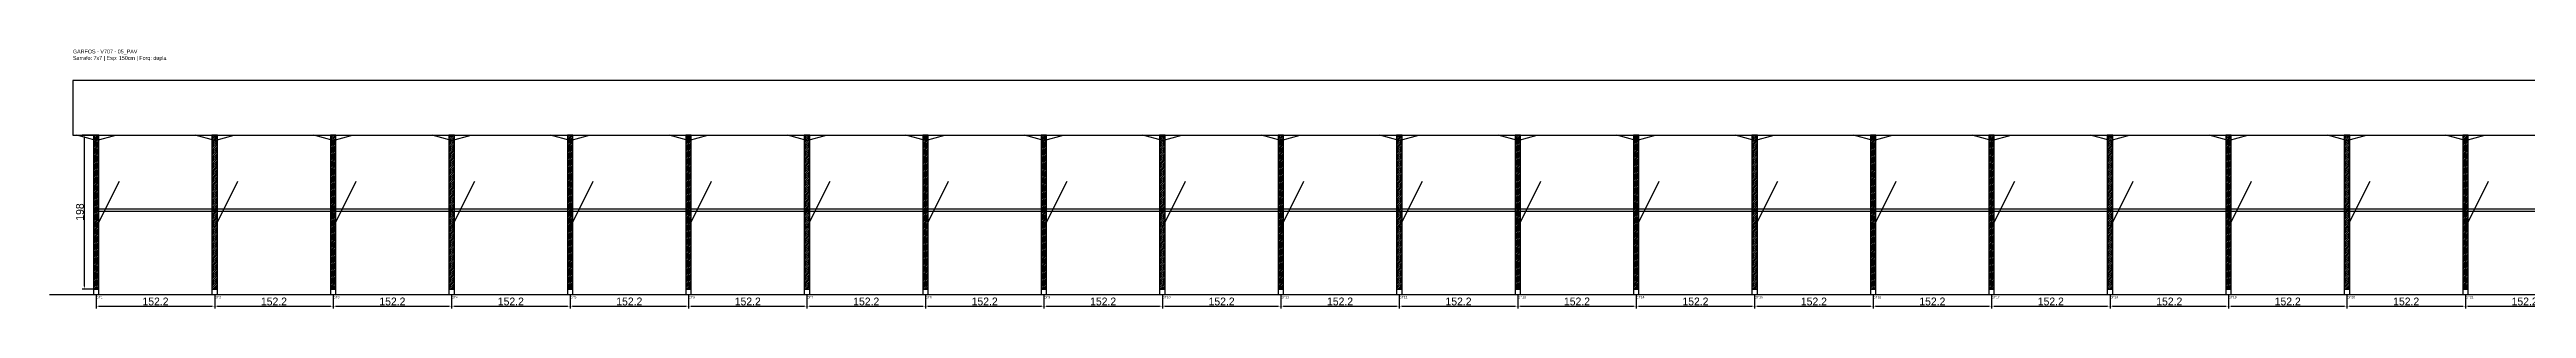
# Model space of a CAD drawing. Header units: metres. Extents: x -30 to 6481, y -25 to 308.
# Drawn here: x -30 to 3152, y -25 to 308 of the extents above; entities that cross this region are included whole.
import ezdxf

# ---------------------------------------------------------------- set-up
doc = ezdxf.new("R2010")
doc.units = ezdxf.units.M
for name, color, linetype in [('BARRA_ANCORAGEM', 1, 'Continuous'), ('COTA', 241, 'Continuous'), ('GARFOS OK', 3, 'Continuous'), ('NOME DA VIGA', 6, 'Continuous'), ('SARR_7x7', 40, 'Continuous'), ('TIRAS REESCORAMENTO', 252, 'Continuous'), ('VIGAS', 3, 'Continuous')]:
    doc.layers.add(name, color=color, linetype=linetype)
doc.dimstyles.new('EZ DXF', dxfattribs={"dimtxt": 10, "dimasz": 3.5, "dimexe": 3, "dimexo": 1.5, "dimgap": 1, "dimtad": 1, "dimdec": 1, "dimdsep": 46, "dimcen": 2.5, "dimazin": 3, "dimtfac": 1, "dimtmove": 0, "dimatfit": 3})

msp = doc.modelspace()

# ---------------------------------------------------------------- hatches: boundary and pattern name
at = {"layer": 'COTA'}
h = msp.add_hatch(dxfattribs=at)
h.set_pattern_fill('ANSI31', scale=0.5)
h.paths.add_polyline_path([(26.5, 0), (33.5, 0), (33.5, 198), (26.5, 198)])
h = msp.add_hatch(dxfattribs=at)
h.set_pattern_fill('ANSI31', scale=0.5)
h.paths.add_polyline_path([(178.66, 0), (185.66, 0), (185.66, 198), (178.66, 198)])
h = msp.add_hatch(dxfattribs=at)
h.set_pattern_fill('ANSI31', scale=0.5)
h.paths.add_polyline_path([(330.82, 0), (337.82, 0), (337.82, 198), (330.82, 198)])
h = msp.add_hatch(dxfattribs=at)
h.set_pattern_fill('ANSI31', scale=0.5)
h.paths.add_polyline_path([(482.98, 0), (489.98, 0), (489.98, 198), (482.98, 198)])
h = msp.add_hatch(dxfattribs=at)
h.set_pattern_fill('ANSI31', scale=0.5)
h.paths.add_polyline_path([(635.14, 0), (642.14, 0), (642.14, 198), (635.14, 198)])
h = msp.add_hatch(dxfattribs=at)
h.set_pattern_fill('ANSI31', scale=0.5)
h.paths.add_polyline_path([(787.3, 0), (794.3, 0), (794.3, 198), (787.3, 198)])
h = msp.add_hatch(dxfattribs=at)
h.set_pattern_fill('ANSI31', scale=0.5)
h.paths.add_polyline_path([(939.46, 0), (946.46, 0), (946.46, 198), (939.46, 198)])
h = msp.add_hatch(dxfattribs=at)
h.set_pattern_fill('ANSI31', scale=0.5)
h.paths.add_polyline_path([(1091.62, 0), (1098.62, 0), (1098.62, 198), (1091.62, 198)])
h = msp.add_hatch(dxfattribs=at)
h.set_pattern_fill('ANSI31', scale=0.5)
h.paths.add_polyline_path([(1243.78, 0), (1250.78, 0), (1250.78, 198), (1243.78, 198)])
h = msp.add_hatch(dxfattribs=at)
h.set_pattern_fill('ANSI31', scale=0.5)
h.paths.add_polyline_path([(1395.94, 0), (1402.94, 0), (1402.94, 198), (1395.94, 198)])
h = msp.add_hatch(dxfattribs=at)
h.set_pattern_fill('ANSI31', scale=0.5)
h.paths.add_polyline_path([(1548.1, 0), (1555.1, 0), (1555.1, 198), (1548.1, 198)])
h = msp.add_hatch(dxfattribs=at)
h.set_pattern_fill('ANSI31', scale=0.5)
h.paths.add_polyline_path([(1700.26, 0), (1707.26, 0), (1707.26, 198), (1700.26, 198)])
h = msp.add_hatch(dxfattribs=at)
h.set_pattern_fill('ANSI31', scale=0.5)
h.paths.add_polyline_path([(1852.42, 0), (1859.42, 0), (1859.42, 198), (1852.42, 198)])
h = msp.add_hatch(dxfattribs=at)
h.set_pattern_fill('ANSI31', scale=0.5)
h.paths.add_polyline_path([(2004.59, 0), (2011.59, 0), (2011.59, 198), (2004.59, 198)])
h = msp.add_hatch(dxfattribs=at)
h.set_pattern_fill('ANSI31', scale=0.5)
h.paths.add_polyline_path([(2156.75, 0), (2163.75, 0), (2163.75, 198), (2156.75, 198)])
h = msp.add_hatch(dxfattribs=at)
h.set_pattern_fill('ANSI31', scale=0.5)
h.paths.add_polyline_path([(2308.91, 0), (2315.91, 0), (2315.91, 198), (2308.91, 198)])
h = msp.add_hatch(dxfattribs=at)
h.set_pattern_fill('ANSI31', scale=0.5)
h.paths.add_polyline_path([(2461.07, 0), (2468.07, 0), (2468.07, 198), (2461.07, 198)])
h = msp.add_hatch(dxfattribs=at)
h.set_pattern_fill('ANSI31', scale=0.5)
h.paths.add_polyline_path([(2613.23, 0), (2620.23, 0), (2620.23, 198), (2613.23, 198)])
h = msp.add_hatch(dxfattribs=at)
h.set_pattern_fill('ANSI31', scale=0.5)
h.paths.add_polyline_path([(2765.39, 0), (2772.39, 0), (2772.39, 198), (2765.39, 198)])
h = msp.add_hatch(dxfattribs=at)
h.set_pattern_fill('ANSI31', scale=0.5)
h.paths.add_polyline_path([(2917.55, 0), (2924.55, 0), (2924.55, 198), (2917.55, 198)])
h = msp.add_hatch(dxfattribs=at)
h.set_pattern_fill('ANSI31', scale=0.5)
h.paths.add_polyline_path([(3069.71, 0), (3076.71, 0), (3076.71, 198), (3069.71, 198)])

# ---------------------------------------------------------------- linework, layer by layer
at = {"layer": 'BARRA_ANCORAGEM'}
for p, q in [((30, 79.2), (59.7, 138.6)), ((182.16, 79.2), (211.86, 138.6)), ((334.32, 79.2), (364.02, 138.6)), ((486.48, 79.2), (516.18, 138.6)), ((638.64, 79.2), (668.34, 138.6)), ((790.8, 79.2), (820.5, 138.6)), ((942.96, 79.2), (972.66, 138.6)), ((1095.12, 79.2), (1124.82, 138.6)), ((1247.28, 79.2), (1276.98, 138.6)), ((1399.44, 79.2), (1429.14, 138.6)), ((1551.6, 79.2), (1581.3, 138.6)), ((1703.76, 79.2), (1733.46, 138.6)), ((1855.92, 79.2), (1885.62, 138.6)), ((2008.09, 79.2), (2037.79, 138.6)), ((2160.25, 79.2), (2189.95, 138.6)), ((2312.41, 79.2), (2342.11, 138.6)), ((2464.57, 79.2), (2494.27, 138.6)), ((2616.73, 79.2), (2646.43, 138.6)), ((2768.89, 79.2), (2798.59, 138.6)), ((2921.05, 79.2), (2950.75, 138.6)), ((3073.21, 79.2), (3102.91, 138.6))]:
    msp.add_line(p, q, dxfattribs=at)
at = {"layer": 'GARFOS OK'}
for p, q in [((30, 191), (5, 198)), ((5, 198), (55, 198)), ((30, 191), (55, 198)), ((182.16, 191), (157.16, 198)), ((157.16, 198), (207.16, 198)), ((182.16, 191), (207.16, 198)), ((334.32, 191), (309.32, 198)), ((309.32, 198), (359.32, 198)), ((334.32, 191), (359.32, 198)), ((486.48, 191), (461.48, 198)), ((461.48, 198), (511.48, 198)), ((486.48, 191), (511.48, 198)), ((638.64, 191), (613.64, 198)), ((613.64, 198), (663.64, 198)), ((638.64, 191), (663.64, 198)), ((790.8, 191), (765.8, 198)), ((765.8, 198), (815.8, 198)), ((790.8, 191), (815.8, 198)), ((942.96, 191), (917.96, 198)), ((917.96, 198), (967.96, 198)), ((942.96, 191), (967.96, 198)), ((1095.12, 191), (1070.12, 198)), ((1070.12, 198), (1120.12, 198)), ((1095.12, 191), (1120.12, 198)), ((1247.28, 191), (1222.28, 198)), ((1222.28, 198), (1272.28, 198)), ((1247.28, 191), (1272.28, 198)), ((1399.44, 191), (1374.44, 198)), ((1374.44, 198), (1424.44, 198)), ((1399.44, 191), (1424.44, 198)), ((1551.6, 191), (1526.6, 198)), ((1526.6, 198), (1576.6, 198)), ((1551.6, 191), (1576.6, 198)), ((1703.76, 191), (1678.76, 198)), ((1678.76, 198), (1728.76, 198)), ((1703.76, 191), (1728.76, 198)), ((1855.92, 191), (1830.92, 198)), ((1830.92, 198), (1880.92, 198)), ((1855.92, 191), (1880.92, 198)), ((2008.09, 191), (1983.09, 198)), ((1983.09, 198), (2033.09, 198)), ((2008.09, 191), (2033.09, 198)), ((2160.25, 191), (2135.25, 198)), ((2135.25, 198), (2185.25, 198)), ((2160.25, 191), (2185.25, 198)), ((2312.41, 191), (2287.41, 198)), ((2287.41, 198), (2337.41, 198)), ((2312.41, 191), (2337.41, 198)), ((2464.57, 191), (2439.57, 198)), ((2439.57, 198), (2489.57, 198)), ((2464.57, 191), (2489.57, 198)), ((2616.73, 191), (2591.73, 198)), ((2591.73, 198), (2641.73, 198)), ((2616.73, 191), (2641.73, 198)), ((2768.89, 191), (2743.89, 198)), ((2743.89, 198), (2793.89, 198)), ((2768.89, 191), (2793.89, 198)), ((2921.05, 191), (2896.05, 198)), ((2896.05, 198), (2946.05, 198)), ((2921.05, 191), (2946.05, 198)), ((3073.21, 191), (3048.21, 198)), ((3048.21, 198), (3098.21, 198)), ((3073.21, 191), (3098.21, 198))]:
    msp.add_line(p, q, dxfattribs=at)
at = {"layer": 'GARFOS OK', "linetype": 'CONTINUOUS'}
msp.add_line((-30, -7), (6480.74, -7), dxfattribs=at)
at = {"layer": 'GARFOS OK'}
for points in [[(26.5, 0), (33.5, 0), (33.5, 198), (26.5, 198), (26.5, 0)], [(178.66, 0), (185.66, 0), (185.66, 198), (178.66, 198), (178.66, 0)], [(330.82, 0), (337.82, 0), (337.82, 198), (330.82, 198), (330.82, 0)], [(482.98, 0), (489.98, 0), (489.98, 198), (482.98, 198), (482.98, 0)], [(635.14, 0), (642.14, 0), (642.14, 198), (635.14, 198), (635.14, 0)], [(787.3, 0), (794.3, 0), (794.3, 198), (787.3, 198), (787.3, 0)], [(939.46, 0), (946.46, 0), (946.46, 198), (939.46, 198), (939.46, 0)], [(1091.62, 0), (1098.62, 0), (1098.62, 198), (1091.62, 198), (1091.62, 0)], [(1243.78, 0), (1250.78, 0), (1250.78, 198), (1243.78, 198), (1243.78, 0)], [(1395.94, 0), (1402.94, 0), (1402.94, 198), (1395.94, 198), (1395.94, 0)], [(1548.1, 0), (1555.1, 0), (1555.1, 198), (1548.1, 198), (1548.1, 0)], [(1700.26, 0), (1707.26, 0), (1707.26, 198), (1700.26, 198), (1700.26, 0)], [(1852.42, 0), (1859.42, 0), (1859.42, 198), (1852.42, 198), (1852.42, 0)], [(2004.59, 0), (2011.59, 0), (2011.59, 198), (2004.59, 198), (2004.59, 0)], [(2156.75, 0), (2163.75, 0), (2163.75, 198), (2156.75, 198), (2156.75, 0)], [(2308.91, 0), (2315.91, 0), (2315.91, 198), (2308.91, 198), (2308.91, 0)], [(2461.07, 0), (2468.07, 0), (2468.07, 198), (2461.07, 198), (2461.07, 0)], [(2613.23, 0), (2620.23, 0), (2620.23, 198), (2613.23, 198), (2613.23, 0)], [(2765.39, 0), (2772.39, 0), (2772.39, 198), (2765.39, 198), (2765.39, 0)], [(2917.55, 0), (2924.55, 0), (2924.55, 198), (2917.55, 198), (2917.55, 0)], [(3069.71, 0), (3076.71, 0), (3076.71, 198), (3069.71, 198), (3069.71, 0)]]:
    msp.add_lwpolyline(points, dxfattribs=at)
at = {"layer": 'SARR_7x7'}
for points in [[(26.5, -7), (33.5, -7), (33.5, 0), (26.5, 0), (26.5, -7)], [(178.66, -7), (185.66, -7), (185.66, 0), (178.66, 0), (178.66, -7)], [(330.82, -7), (337.82, -7), (337.82, 0), (330.82, 0), (330.82, -7)], [(482.98, -7), (489.98, -7), (489.98, 0), (482.98, 0), (482.98, -7)], [(635.14, -7), (642.14, -7), (642.14, 0), (635.14, 0), (635.14, -7)], [(787.3, -7), (794.3, -7), (794.3, 0), (787.3, 0), (787.3, -7)], [(939.46, -7), (946.46, -7), (946.46, 0), (939.46, 0), (939.46, -7)], [(1091.62, -7), (1098.62, -7), (1098.62, 0), (1091.62, 0), (1091.62, -7)], [(1243.78, -7), (1250.78, -7), (1250.78, 0), (1243.78, 0), (1243.78, -7)], [(1395.94, -7), (1402.94, -7), (1402.94, 0), (1395.94, 0), (1395.94, -7)], [(1548.1, -7), (1555.1, -7), (1555.1, 0), (1548.1, 0), (1548.1, -7)], [(1700.26, -7), (1707.26, -7), (1707.26, 0), (1700.26, 0), (1700.26, -7)], [(1852.42, -7), (1859.42, -7), (1859.42, 0), (1852.42, 0), (1852.42, -7)], [(2004.59, -7), (2011.59, -7), (2011.59, 0), (2004.59, 0), (2004.59, -7)], [(2156.75, -7), (2163.75, -7), (2163.75, 0), (2156.75, 0), (2156.75, -7)], [(2308.91, -7), (2315.91, -7), (2315.91, 0), (2308.91, 0), (2308.91, -7)], [(2461.07, -7), (2468.07, -7), (2468.07, 0), (2461.07, 0), (2461.07, -7)], [(2613.23, -7), (2620.23, -7), (2620.23, 0), (2613.23, 0), (2613.23, -7)], [(2765.39, -7), (2772.39, -7), (2772.39, 0), (2765.39, 0), (2765.39, -7)], [(2917.55, -7), (2924.55, -7), (2924.55, 0), (2917.55, 0), (2917.55, -7)], [(3069.71, -7), (3076.71, -7), (3076.71, 0), (3069.71, 0), (3069.71, -7)]]:
    msp.add_lwpolyline(points, dxfattribs=at)
at = {"layer": 'TIRAS REESCORAMENTO'}
for points in [[(30, 100), (182.16, 100), (182.16, 102.5), (30, 102.5), (30, 100)], [(182.16, 100), (334.32, 100), (334.32, 102.5), (182.16, 102.5), (182.16, 100)], [(334.32, 100), (486.48, 100), (486.48, 102.5), (334.32, 102.5), (334.32, 100)], [(486.48, 100), (638.64, 100), (638.64, 102.5), (486.48, 102.5), (486.48, 100)], [(638.64, 100), (790.8, 100), (790.8, 102.5), (638.64, 102.5), (638.64, 100)], [(790.8, 100), (942.96, 100), (942.96, 102.5), (790.8, 102.5), (790.8, 100)], [(942.96, 100), (1095.12, 100), (1095.12, 102.5), (942.96, 102.5), (942.96, 100)], [(1095.12, 100), (1247.28, 100), (1247.28, 102.5), (1095.12, 102.5), (1095.12, 100)], [(1247.28, 100), (1399.44, 100), (1399.44, 102.5), (1247.28, 102.5), (1247.28, 100)], [(1399.44, 100), (1551.6, 100), (1551.6, 102.5), (1399.44, 102.5), (1399.44, 100)], [(1551.6, 100), (1703.76, 100), (1703.76, 102.5), (1551.6, 102.5), (1551.6, 100)], [(1703.76, 100), (1855.92, 100), (1855.92, 102.5), (1703.76, 102.5), (1703.76, 100)], [(1855.92, 100), (2008.09, 100), (2008.09, 102.5), (1855.92, 102.5), (1855.92, 100)], [(2008.09, 100), (2160.25, 100), (2160.25, 102.5), (2008.09, 102.5), (2008.09, 100)], [(2160.25, 100), (2312.41, 100), (2312.41, 102.5), (2160.25, 102.5), (2160.25, 100)], [(2312.41, 100), (2464.57, 100), (2464.57, 102.5), (2312.41, 102.5), (2312.41, 100)], [(2464.57, 100), (2616.73, 100), (2616.73, 102.5), (2464.57, 102.5), (2464.57, 100)], [(2616.73, 100), (2768.89, 100), (2768.89, 102.5), (2616.73, 102.5), (2616.73, 100)], [(2768.89, 100), (2921.05, 100), (2921.05, 102.5), (2768.89, 102.5), (2768.89, 100)], [(2921.05, 100), (3073.21, 100), (3073.21, 102.5), (2921.05, 102.5), (2921.05, 100)], [(3073.21, 100), (3225.37, 100), (3225.37, 102.5), (3073.21, 102.5), (3073.21, 100)]]:
    msp.add_lwpolyline(points, dxfattribs=at)
at = {"layer": 'VIGAS'}
msp.add_lwpolyline([(0, 198), (6450.74, 198), (6450.74, 268), (0, 268), (0, 198)], dxfattribs=at)

# ---------------------------------------------------------------- texts
at = {"layer": 'NOME DA VIGA'}
for s, p in [('GF1', (30, -12)), ('GF2', (182.16, -12)), ('GF3', (334.32, -12)), ('GF4', (486.48, -12)), ('GF5', (638.64, -12)), ('GF6', (790.8, -12)), ('GF7', (942.96, -12)), ('GF8', (1095.12, -12)), ('GF9', (1247.28, -12)), ('GF10', (1399.44, -12)), ('GF11', (1551.6, -12)), ('GF12', (1703.76, -12)), ('GF13', (1855.92, -12)), ('GF14', (2008.09, -12)), ('GF15', (2160.25, -12)), ('GF16', (2312.41, -12)), ('GF17', (2464.57, -12)), ('GF18', (2616.73, -12)), ('GF19', (2768.89, -12)), ('GF20', (2921.05, -12)), ('GF21', (3073.21, -12))]:
    msp.add_text(s, height=3, dxfattribs=at).set_placement(p)
at = {"layer": 'NOME DA VIGA', "insert": (0, 293), "char_height": 5, "attachment_point": 7}
msp.add_mtext('GARFOS - V707 - 05_PAV\\PSarrafo: 7x7 | Esp: 150cm | Forq: dupla', dxfattribs=at)

# ---------------------------------------------------------------- dimensions: what is measured, and where the dimension line sits
at = {"layer": 'COTA'}
msp.add_linear_dim(base=(15, 0), p1=(30, 0), p2=(30, 198), angle=90, dimstyle='EZ DXF', dxfattribs=at).render()
for base, p1, p2 in [((30, -22), (30, -7), (182.16, -7)), ((182.16, -22), (182.16, -7), (334.32, -7)), ((334.32, -22), (334.32, -7), (486.48, -7)), ((486.48, -22), (486.48, -7), (638.64, -7)), ((638.64, -22), (638.64, -7), (790.8, -7)), ((790.8, -22), (790.8, -7), (942.96, -7)), ((942.96, -22), (942.96, -7), (1095.12, -7)), ((1095.12, -22), (1095.12, -7), (1247.28, -7)), ((1247.28, -22), (1247.28, -7), (1399.44, -7)), ((1399.44, -22), (1399.44, -7), (1551.6, -7)), ((1551.6, -22), (1551.6, -7), (1703.76, -7)), ((1703.76, -22), (1703.76, -7), (1855.92, -7)), ((1855.92, -22), (1855.92, -7), (2008.09, -7)), ((2008.09, -22), (2008.09, -7), (2160.25, -7)), ((2160.25, -22), (2160.25, -7), (2312.41, -7)), ((2312.41, -22), (2312.41, -7), (2464.57, -7)), ((2464.57, -22), (2464.57, -7), (2616.73, -7)), ((2616.73, -22), (2616.73, -7), (2768.89, -7)), ((2768.89, -22), (2768.89, -7), (2921.05, -7)), ((2921.05, -22), (2921.05, -7), (3073.21, -7)), ((3073.21, -22), (3073.21, -7), (3225.37, -7))]:
    msp.add_linear_dim(base=base, p1=p1, p2=p2, dimstyle='EZ DXF', dxfattribs=at).render()

doc.saveas('drawing.dxf')
